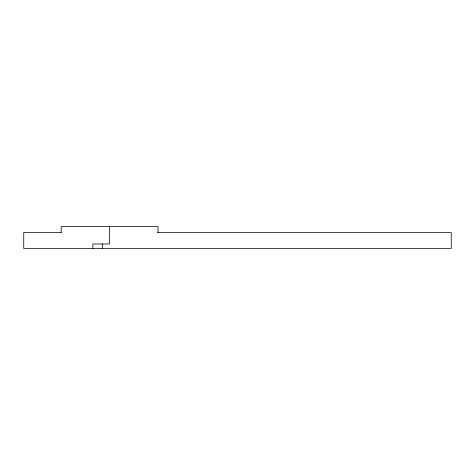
<?xml version="1.0" encoding="UTF-8"?>
<svg xmlns="http://www.w3.org/2000/svg" width="475" height="475" viewBox="0 0 475 475"><rect width="100%" height="100%" fill="white"/><g stroke="black" fill="none" stroke-linecap="round" stroke-linejoin="round"><path stroke-width="0.71" d="M61.299 232.554L23.75 232.554L23.75 248.419L451.25 248.419L451.25 232.554L157.641 232.554M158.015 232.554L158.015 226.581L61.18 226.581L61.18 232.554M109.559 226.581L109.559 243.984L92.886 243.984L92.886 248.419M102.297 243.984L102.297 248.419"/></g></svg>
